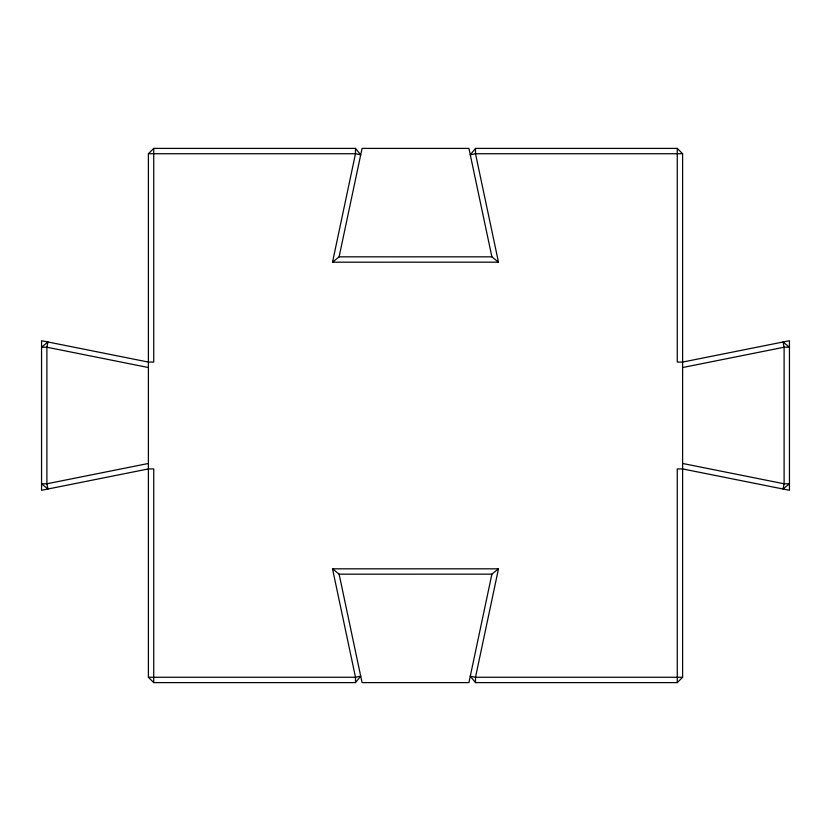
<?xml version="1.0" encoding="UTF-8"?>
<svg xmlns="http://www.w3.org/2000/svg" width="831" height="831" viewBox="0 0 831 831"><rect width="100%" height="100%" fill="white"/><g stroke="black" fill="none" stroke-linecap="round" stroke-linejoin="round"><path stroke-width="1.25" d="M682.604 677.265L475.509 677.265L470.284 676.154L475.509 682.604L677.265 682.604L682.604 677.265L682.604 153.735L677.265 148.396L475.509 148.396L475.509 153.735L498.486 262.18L332.514 262.191L355.481 153.735L355.481 148.396L153.735 148.396L148.396 153.735L148.396 677.265L153.735 682.604L355.491 682.604L360.716 676.154L355.491 677.265L148.396 677.265M332.514 262.191L339.1 256.841L362.077 148.396L468.923 148.396L491.89 256.831L498.486 262.18M475.509 682.604L475.509 677.265L498.486 568.82L491.89 574.159L468.923 682.604L362.077 682.604L339.11 574.169L332.514 568.82L355.491 677.265L355.491 682.604M475.509 148.396L470.284 154.846L475.509 153.735L682.604 153.735M148.396 463.469L46.889 483.777L41.55 483.777L47.938 489.012L46.889 483.777L46.889 347.223L47.938 341.988L41.55 347.223L46.889 347.223L148.396 367.531M682.604 367.531L784.111 347.223L789.45 347.223L783.062 341.988L784.111 347.223L784.111 483.777L783.062 489.012L789.45 483.777L784.111 483.777L682.604 463.469M148.396 153.735L355.481 153.735L360.716 154.846L355.481 148.396M339.1 256.841L491.89 256.831M332.514 568.82L498.486 568.82M339.11 574.169L491.89 574.159M677.265 148.396L677.265 362.077L682.604 362.077L789.45 340.71L789.45 490.29L682.604 468.923L677.265 468.923L677.265 682.604M153.735 148.396L153.735 362.077L148.396 362.077L41.55 340.71L41.55 490.29L148.396 468.923L153.735 468.923L153.735 682.604"/></g></svg>
